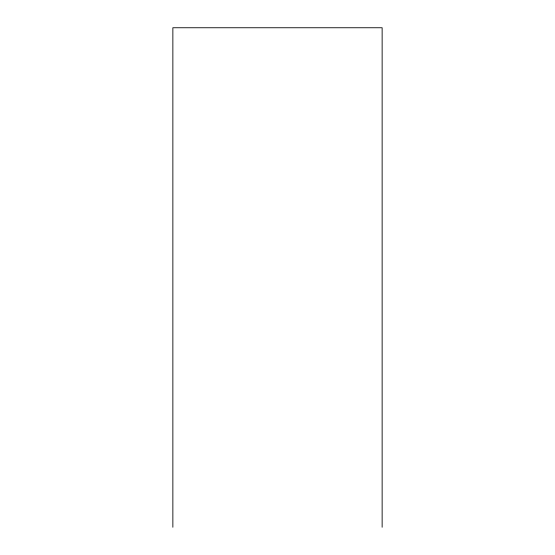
<?xml version="1.0" encoding="UTF-8"?>
<svg xmlns="http://www.w3.org/2000/svg" width="555" height="555" viewBox="0 0 555 555"><rect width="100%" height="100%" fill="white"/><g stroke="black" fill="none" stroke-linecap="round" stroke-linejoin="round"><path stroke-width="0.83" d="M382.138 527.25L382.138 27.75L172.862 27.75L172.862 527.25"/></g></svg>
